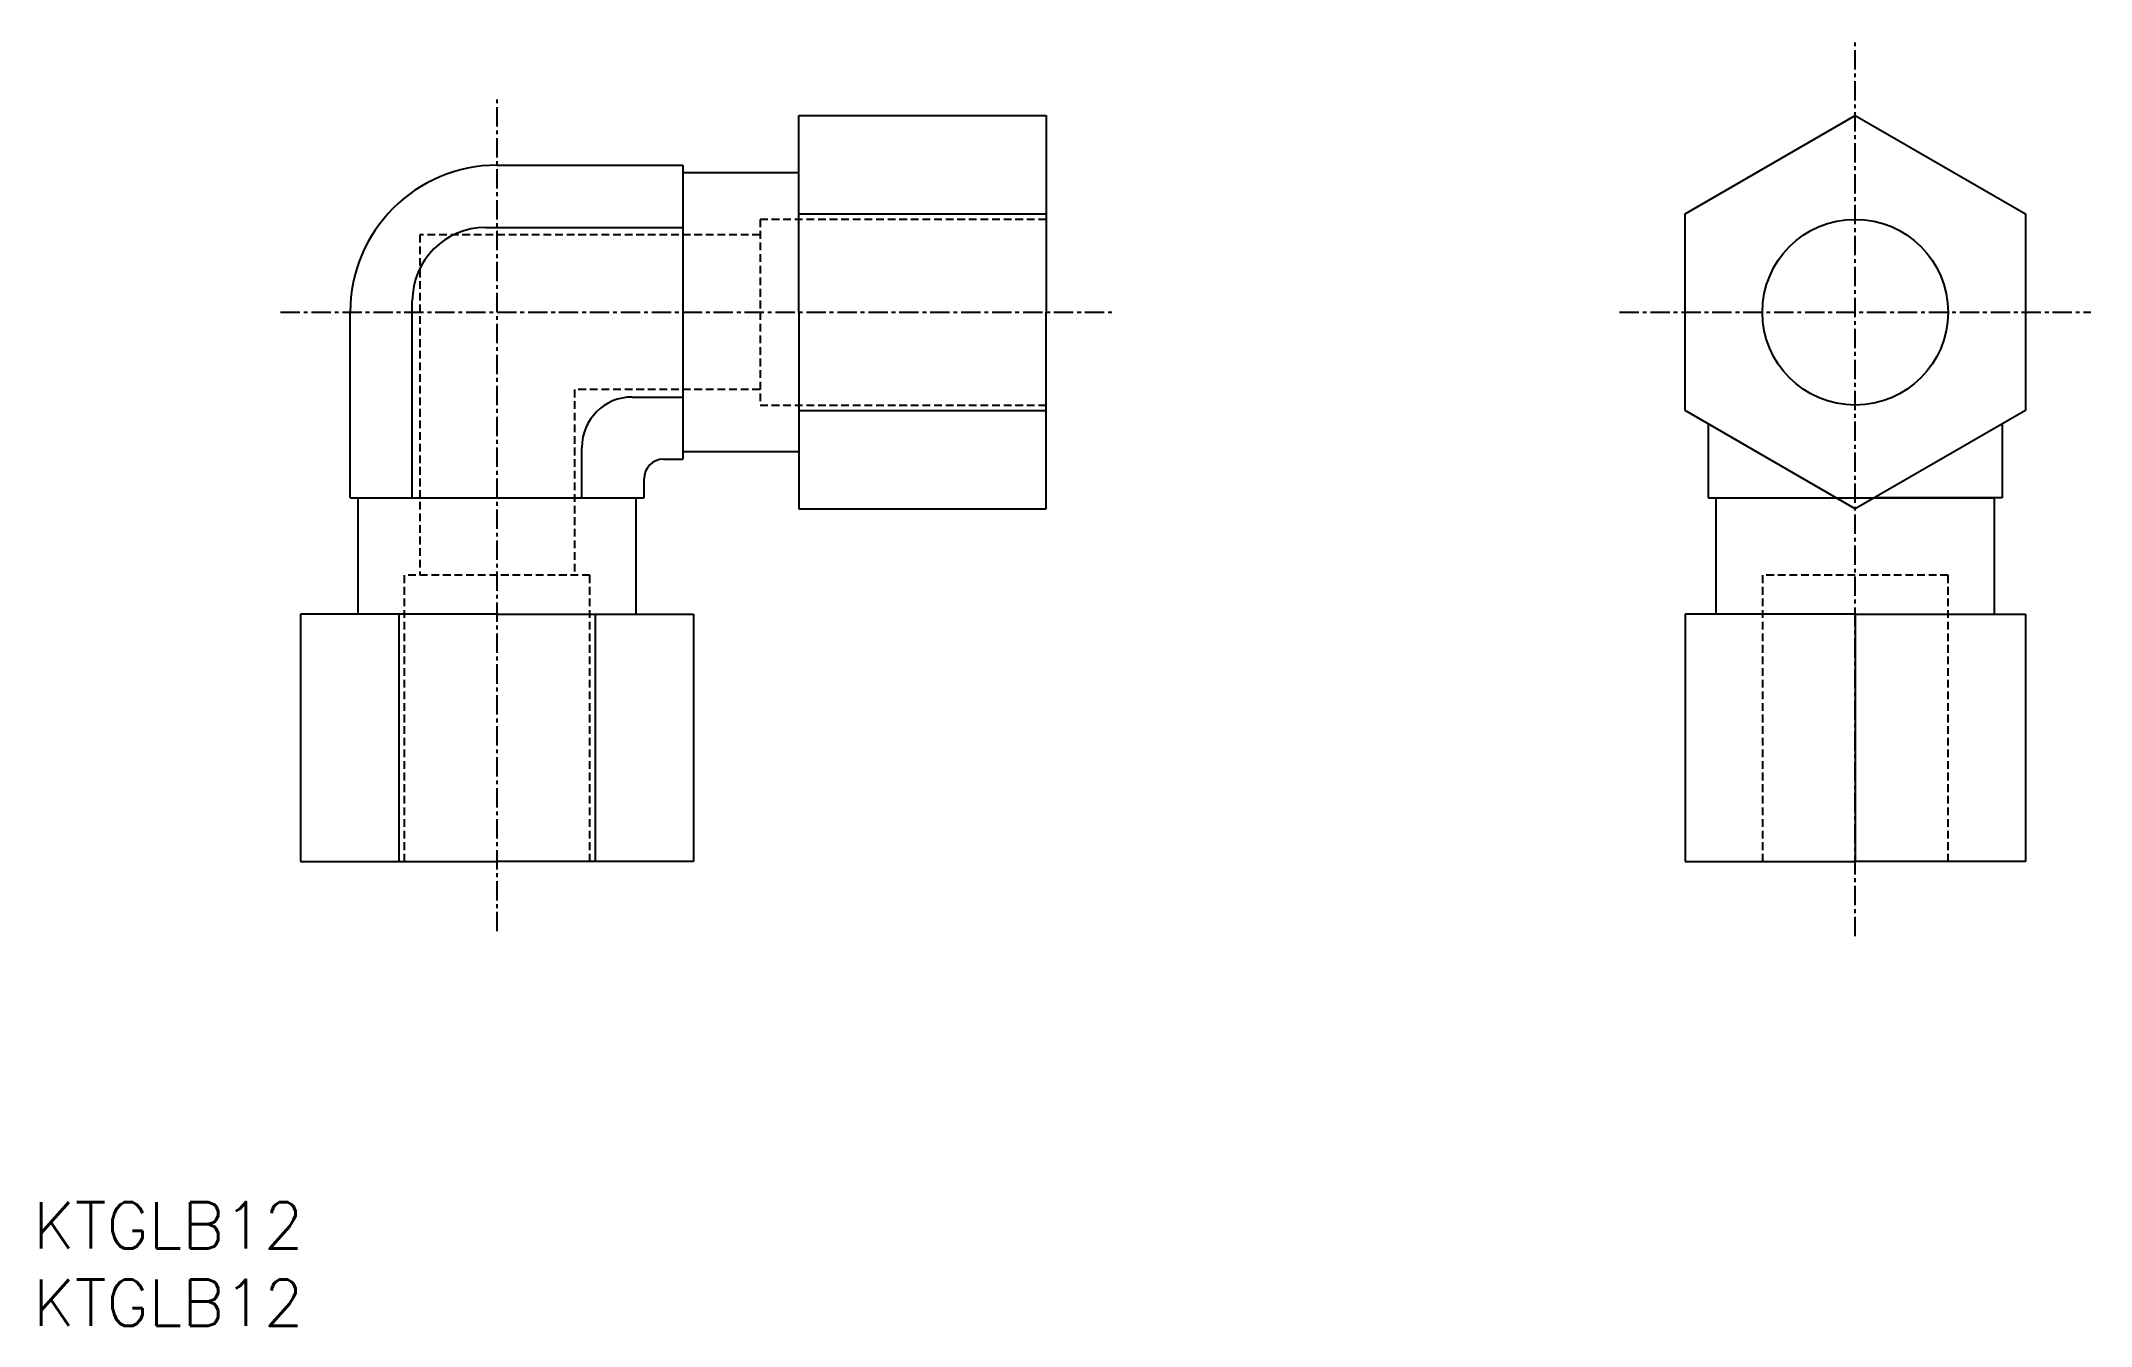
# Model space of a CAD drawing. Extents: x 1 to 133, y 0 to 83.
import ezdxf

# ---------------------------------------------------------------- set-up
doc = ezdxf.new("R2010")
doc.units = 0
doc.linetypes.add('CENTER', pattern=[2, 1.25, -0.25, 0.25, -0.25])
doc.linetypes.add('DASHED', pattern=[0.75, 0.5, -0.25])
doc.layers.get('0').update_dxf_attribs({"linetype": 'CONTINUOUS'})
doc.layers.add('CENTER', color=1, linetype='CENTER')
doc.styles.get("Standard").update_dxf_attribs({"font": 'txt.shx'})

# ---------------------------------------------------------------- blocks, each defined once
blk = doc.blocks.new('*U10')
at = {"color": 7, "linetype": 'CONTINUOUS'}
blk.add_text('KTGLB12', height=3, dxfattribs=at).set_placement((0, 0))
blk = doc.blocks.new('*U11')
at = {"color": 7, "linetype": 'CONTINUOUS'}
blk.add_text('KTGLB12', height=3, dxfattribs=at).set_placement((0, 5))

msp = doc.modelspace()

# ---------------------------------------------------------------- linework, layer by layer
at = {"color": 7, "linetype": 'CONTINUOUS'}
for p, q in [((49.5, 65.5), (49.5, 78.2)), ((49.5, 78.2), (65.5, 78.2)), ((65.5, 78.2), (65.5, 65.5)), ((106.8, 71.85), (117.8, 78.2)), ((117.8, 78.2), (128.8, 71.85)), ((30, 75), (42, 75)), ((42, 75), (42, 56)), ((42.01, 74.5), (42, 74.5)), ((49.5, 74.5), (42.01, 74.5)), ((42.01, 74.5), (42.01, 56.5)), ((49.5, 71.85), (65.5, 71.85)), ((106.8, 59.15), (106.8, 71.85)), ((128.8, 71.85), (128.8, 59.15)), ((29.27, 70.98), (42, 70.98)), ((20.5, 53.5), (20.5, 65.5)), ((24.52, 53.5), (24.52, 66.23)), ((49.5, 65.5), (49.5, 52.8)), ((65.5, 52.8), (65.5, 65.5)), ((38.74, 60.02), (42, 60.02)), ((49.5, 59.15), (65.5, 59.15)), ((117.8, 52.8), (106.8, 59.15)), ((128.8, 59.15), (117.8, 52.8)), ((108.3, 58.28), (108.3, 53.5)), ((127.3, 58.28), (127.3, 53.5)), ((35.48, 53.5), (35.48, 56.76)), ((40.75, 56), (42, 56)), ((42.01, 56.5), (42, 56.5)), ((42.01, 56.5), (49.5, 56.5)), ((39.5, 53.5), (39.5, 54.75)), ((20.5, 53.5), (39.5, 53.5)), ((21, 53.49), (21, 53.5)), ((39, 53.49), (21, 53.49)), ((21, 53.49), (21, 46)), ((39, 53.49), (39, 53.5)), ((39, 46), (39, 53.49)), ((108.3, 53.5), (116.59, 53.5)), ((108.8, 53.49), (108.8, 53.5)), ((108.8, 53.49), (108.8, 46)), ((126.8, 53.49), (108.8, 53.49)), ((127.3, 53.5), (119.02, 53.5)), ((126.8, 53.49), (126.8, 53.5)), ((126.8, 46), (126.8, 53.49)), ((49.5, 52.8), (65.5, 52.8)), ((30, 46), (17.3, 46)), ((17.3, 46), (17.3, 30)), ((23.65, 46), (23.65, 30)), ((30, 46), (42.7, 46)), ((36.35, 46), (36.35, 30)), ((42.7, 46), (42.7, 30)), ((106.8, 46), (106.8, 30)), ((117.8, 46), (106.8, 46)), ((117.8, 46), (117.8, 30)), ((117.8, 46), (128.8, 46)), ((128.8, 46), (128.8, 30)), ((17.3, 30), (30, 30)), ((42.7, 30), (30, 30)), ((106.8, 30), (117.8, 30)), ((128.8, 30), (117.8, 30))]:
    msp.add_line(p, q, dxfattribs=at)
at = {"color": 3, "linetype": 'DASHED'}
for p, q in [((25, 70.5), (25, 48.5)), ((47, 70.5), (25, 70.5)), ((65.5, 71.5), (47, 71.5)), ((47, 71.5), (47, 59.5)), ((47, 60.5), (35, 60.5)), ((35, 60.5), (35, 48.5)), ((47, 59.5), (65.5, 59.5)), ((36, 48.5), (24, 48.5)), ((24, 48.5), (24, 30)), ((36, 30), (36, 48.5)), ((111.8, 48.5), (111.8, 30)), ((123.8, 48.5), (111.8, 48.5)), ((123.8, 30), (123.8, 48.5))]:
    msp.add_line(p, q, dxfattribs=at)
at = {"color": 7, "linetype": 'CONTINUOUS'}
msp.add_circle((117.8, 65.5), 6, dxfattribs=at)
for centre, radius in [((30, 65.5), 9.5), ((29.27, 66.23), 4.75), ((38.74, 56.76), 3.26), ((40.75, 54.75), 1.25)]:
    msp.add_arc(centre, radius, 90, 180, dxfattribs=at)
at = {"layer": 'CENTER', "color": 1, "linetype": 'CENTER'}
for p, q in [((117.8, 25.18), (117.8, 83.02)), ((30, 25.5), (30, 79.5)), ((16, 65.5), (70, 65.5)), ((102.56, 65.5), (133.04, 65.5))]:
    msp.add_line(p, q, dxfattribs=at)

# ---------------------------------------------------------------- block references
at = {"color": 7, "linetype": 'CONTINUOUS'}
for name in ['*U11', '*U10']:
    msp.add_blockref(name, (0, 0), dxfattribs=at)

doc.saveas('drawing.dxf')
